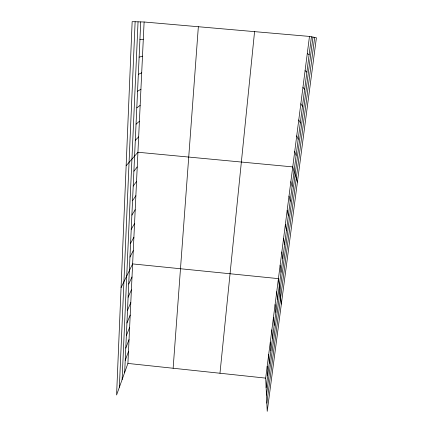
<?xml version="1.0" encoding="UTF-8"?>
<svg xmlns="http://www.w3.org/2000/svg" width="433" height="433" viewBox="0 0 433 433"><rect width="100%" height="100%" fill="white"/><g stroke="black" fill="none" stroke-linecap="round" stroke-linejoin="round"><path stroke-width="0.65" d="M119.367 387.254L135.128 21.737M122.111 379.595L138.046 21.823M124.666 372.467L140.736 21.899M127.908 363.428L144.113 21.996L132.152 21.65L116.585 395.01L127.908 363.428L265.673 378.117L267.226 411.35L316.415 37.736L309.476 36.426L144.113 21.996M173.135 368.25L198.346 26.732M219.975 373.241L254.566 31.636M265.673 378.117L309.476 36.426M266.122 387.622L311.435 36.794M266.468 395.123L312.994 37.092M266.847 403.183L314.683 37.411M125.224 360.37L128.471 351.585M125.787 348.1L129.039 339.575M126.355 335.656L129.619 327.402M126.934 323.029L130.203 315.062M127.519 310.228L130.798 302.543M128.114 297.233L131.399 289.85M128.72 284.048L132.011 276.974M121.061 287.62L132.633 263.913L278.43 278.635L281.358 304.031M129.954 257.094L133.261 250.664M130.587 243.314L133.9 237.219M131.226 229.322L134.544 223.58M131.881 215.12L135.204 209.734M132.541 200.701L135.87 195.689M133.212 186.06L136.547 181.427M133.894 171.187L137.234 166.949M126.144 165.731L137.932 152.254L292.751 166.905L297.411 182.076M135.312 140.265L138.663 136.877M136.049 124.19L139.404 121.251M136.796 107.849L140.157 105.376M137.559 91.233L140.925 89.241M138.333 74.341L141.699 72.841M139.117 57.156L142.495 56.176M139.919 39.679L143.296 39.23M307.262 53.697L309.135 54.618M305.086 70.676L306.873 72.132M302.943 87.379L304.648 89.35M300.838 103.801L302.461 106.274M298.77 119.963L300.313 122.918M296.729 135.865L298.196 139.28M294.727 151.507L296.118 155.377M290.862 181.616L292.118 186.331M289.006 196.106L290.197 201.221M287.176 210.378L288.302 215.872M285.374 224.44L286.44 230.302M283.599 238.291L284.605 244.515M281.851 251.936L282.798 258.506M280.124 265.38L281.017 272.292M276.752 291.696L277.537 299.246M275.101 304.572L275.832 312.431M273.477 317.265L274.154 325.421M271.87 329.778L272.503 338.222M270.289 342.113L270.869 350.838M268.731 354.281L269.266 363.276M267.193 366.28L267.681 375.535"/></g></svg>
